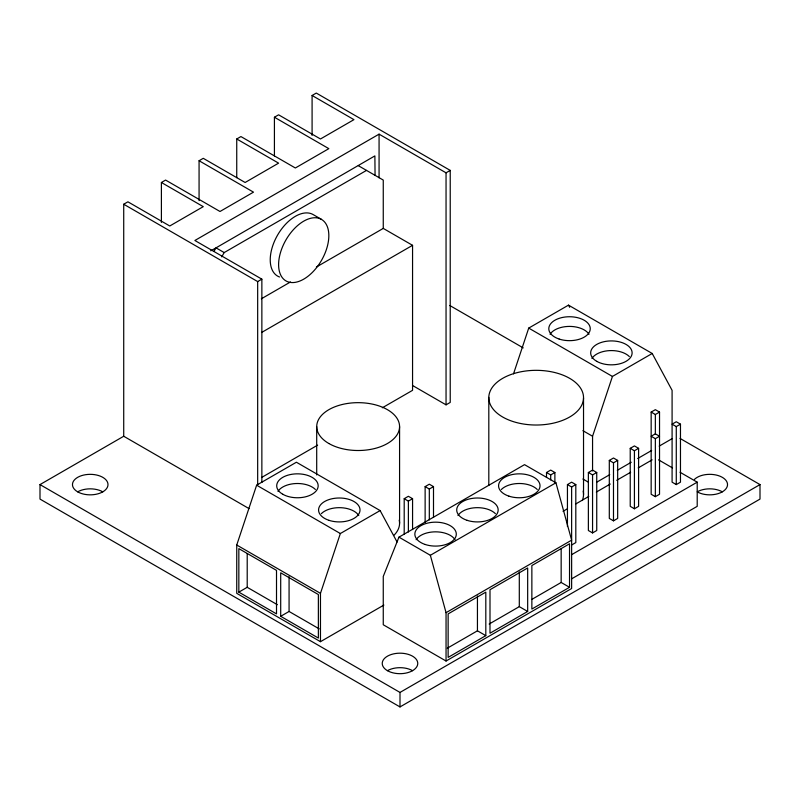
<?xml version="1.0" encoding="UTF-8"?>
<svg xmlns="http://www.w3.org/2000/svg" width="800" height="800" viewBox="0 0 800 800"><rect width="100%" height="100%" fill="white"/><g stroke="black" fill="none" stroke-linecap="round" stroke-linejoin="round"><path stroke-width="1.2" d="M383.88 605.07L320.47 641.68L236.74 593.34L236.74 545.01L256.63 485.19L296.4 462.23L380.12 510.57L397.08 542.01M320.47 641.68L320.47 593.34L340.35 533.53L380.12 510.57M513.52 373.84L528.72 328.1L568.49 305.14L652.21 353.48L672.09 390.33L672.09 482.17L676.28 484.59L680.47 482.17L680.47 424.17L676.28 421.75L672.09 424.17L676.28 426.59L680.47 424.17M592.56 470.96L592.56 436.25L612.44 376.44L652.21 353.48M446.05 661.02L446.05 612.68L571.63 540.17L555.93 482.78L524.53 464.65L398.95 537.15L383.26 576.43L383.26 624.76L446.05 661.02L571.63 588.51L571.63 487L567.44 484.59L567.44 526.55M214.15 251.08L216.02 247.86L374.88 155.9L375.06 175.34M221.71 256.87L224.19 252.57L366.51 170.4M249.03 508.6L123.72 436.25L123.72 204.24L127.91 201.82L169.77 225.99L203.26 206.65L161.4 182.49L161.4 222.4M161.4 182.49L165.58 180.07L220 211.49L253.49 192.15L199.07 160.74L199.07 200.65M199.07 160.74L203.26 158.32L245.12 182.49L278.6 163.15L236.74 138.98L236.74 177.65M236.74 138.98L240.93 136.57L295.35 167.99L328.84 148.65L274.42 117.23L274.42 155.9M274.42 117.23L278.6 114.82L320.47 138.98L353.95 119.65L312.09 95.48L312.09 135.4M312.09 95.48L316.28 93.07L450.23 170.4L450.23 402.42L446.05 404.84L412.56 385.5M450.23 170.4L446.05 172.82L379.07 134.15L194.88 240.49L261.86 279.16L261.86 482.48M123.72 204.24L257.67 281.58L261.86 279.16M261.37 298.78L290.5 281.96M316.38 267.02L383.26 228.41L412.56 245.32L412.56 390.33L382.36 407.77M261.55 332.51L412.56 245.32M680 438.4L760 484.59L760 499.09L400 706.93L40 499.09L40 484.59L123.72 436.25M261.55 477.52L317.64 445.13M238.84 592.14L276.51 613.89L276.51 570.38L238.84 548.63L238.84 592.14L247.21 587.3L277.35 604.7M404.2 534.49L404.2 498.7L408.38 496.29L412.57 498.7L412.57 529.56M425.13 522.41L425.13 486.62L429.31 484.2L433.5 486.62L433.5 517.47M404.2 498.7L408.38 501.12L412.57 498.7M425.13 486.62L429.31 489.04L433.5 486.62M280.7 616.3L318.37 638.06L318.37 594.55L280.7 572.8L280.7 616.3L289.07 611.47L319.21 628.87M546.51 477.44L546.51 472.5L550.7 470.09L554.88 472.5L554.88 482.38M651.16 412.08L655.35 409.67L659.53 412.08L659.53 494.26L655.35 496.67L651.16 494.26L651.16 412.08L655.35 414.5L659.53 412.08M546.51 472.5L550.7 474.92L554.88 472.5M398.95 537.15L430.35 555.28L555.93 482.78M567.44 484.59L571.63 482.17L575.81 484.59L575.81 542.59L571.63 545.01M588.37 472.5L592.56 470.09L596.74 472.5L596.74 530.51L592.56 532.92L588.37 530.51L588.37 472.5L592.56 474.92L596.74 472.5M609.3 460.42L613.49 458L617.67 460.42L617.67 518.42L613.49 520.84L609.3 518.42L609.3 460.42L613.49 462.84L617.67 460.42M630.23 448.34L634.42 445.92L638.6 448.34L638.6 506.34L634.42 508.76L630.23 506.34L630.23 448.34L634.42 450.75L638.6 448.34M571.63 487L575.81 484.59M655.35 438.67L659.53 436.25L655.35 433.84L651.16 436.25L655.35 438.67L655.35 496.67M596.86 482.11L609.75 474.66M617.28 470.32L631.25 462.25M637.7 458.53L651.67 450.46M659.2 446.12L672.09 438.67M563.04 511.3L567.33 508.82M575.92 503.86L588.8 496.43M596.31 492.09L610.27 484.03M616.71 480.31L630.66 472.26M638.18 467.92L652.13 459.86M571.63 554.68L697.21 482.17L697.21 506.34L571.63 578.84M447.3 648.21L477.44 630.81L485.81 635.64L485.81 592.14L448.14 613.89L448.14 657.39L485.81 635.64M489.16 624.04L519.3 606.64L527.67 611.47L527.67 567.97L490 589.72L490 633.22L527.67 611.47M532.1 599.25L561.16 582.47L569.53 587.3L569.53 543.8L531.86 565.55L531.86 609.05L569.53 587.3M40 484.59L400 692.43L760 484.59M210.72 250.84L216.02 247.86L224.19 252.57M358.32 165.67L383.26 180.07L383.26 228.41M528.72 328.1L612.44 376.44M321.48 219.4A35.52 20.51 -60 0 0 279.46 256.66A35.52 20.51 -60 0 0 310.22 274.42A35.52 20.51 -60 0 0 321.48 219.4L313.11 214.56A35.52 20.51 -60 0 0 276.69 236.69A35.52 20.51 -60 0 0 279.54 276.99M449.73 305.46L523.24 347.9M658.57 459.86L672.52 467.92M680.04 472.26L697.21 482.17M582.9 430.68L592.56 436.25M582.9 479.01L588.26 482.11M256.63 485.19L340.35 533.53M236.74 545.01L320.47 593.34M568.49 305.14L569.66 307.31M430.35 555.28L446.05 612.68M676.28 426.59L676.28 484.59M655.35 414.5L655.35 434.25M634.42 450.75L634.42 508.76M613.49 462.84L613.49 520.84M592.56 474.92L592.56 532.92M583.53 397.95A47.36 27.34 0 0 1 512.08 421.22A47.36 27.34 0 0 1 512.9 373.86A47.36 27.34 0 0 1 583.53 397.95L583.53 494.62M561.16 548.91L561.16 582.47M550.7 474.92L550.7 479.86M519.3 571.83L519.3 606.64M488.81 397.41L488.81 485.4M477.44 596L477.44 630.81M446.05 172.82L446.05 404.84M429.31 489.04L429.31 519.89M408.38 501.12L408.38 531.97M400 692.43L400 706.93M399.58 426.58L399.58 523.26M379.07 134.15L379.07 177.81M316.7 426.58L316.7 474.92M289.07 576.67L289.07 611.47M257.67 281.58L257.67 484.9M247.21 553.74L247.21 587.3M387.44 670.68A17.76 10.25 0 0 0 417.15 666.09A17.76 10.25 0 0 0 395.4 653.53A17.76 10.25 0 0 0 387.44 670.68A17.76 10.25 0 0 1 412.56 670.68M77.67 491.84A17.76 10.25 0 0 0 107.39 487.24A17.76 10.25 0 0 0 85.64 474.69A17.76 10.25 0 0 0 77.67 491.84A17.76 10.25 0 0 1 102.79 491.84M722.33 491.84A17.76 10.25 0 0 0 697.21 491.84A17.76 10.25 0 0 0 723.37 491.18A17.76 10.25 0 0 0 719.95 476.19A17.76 10.25 0 0 0 694.39 479.46M416.11 539.71A20.72 11.96 0 0 1 435.58 531.84A20.72 11.96 0 0 1 455.05 539.71M457.97 515.54A20.72 11.96 0 0 1 475.63 507.71A20.72 11.96 0 0 1 495.39 513.65M501.36 489.48A20.72 11.96 0 0 1 537.25 489.48M321.36 513.65A20.72 11.96 0 0 1 341.11 507.71A20.72 11.96 0 0 1 358.77 515.54M277.97 491.37A20.72 11.96 0 0 1 295.63 483.55A20.72 11.96 0 0 1 315.39 489.48M591.92 358.45A20.72 11.96 0 0 1 609.59 350.62A20.72 11.96 0 0 1 629.34 356.56M550.06 334.28A20.72 11.96 0 0 1 569.53 326.41A20.72 11.96 0 0 1 589.01 334.28M399.22 520.14A41.44 23.93 0 0 1 394.03 535.22M583.18 491.05A47.36 27.34 0 0 1 582.3 500.54M425.22 544.49A20.72 11.96 0 0 0 456.3 534.13A20.72 11.96 0 0 0 425.22 523.77A20.72 11.96 0 0 0 425.22 544.49M467.08 520.32A20.72 11.96 0 0 0 498.16 509.96A20.72 11.96 0 0 0 467.08 499.6A20.72 11.96 0 0 0 467.08 520.32M508.94 496.16A20.72 11.96 0 0 0 540.02 485.8A20.72 11.96 0 0 0 508.94 475.44A20.72 11.96 0 0 0 508.94 496.16M282.79 494.26A20.72 11.96 0 0 0 317.46 488.89A20.72 11.96 0 0 0 292.08 474.24A20.72 11.96 0 0 0 282.79 494.26M328.94 520.32A20.72 11.96 0 0 0 360.02 509.96A20.72 11.96 0 0 0 328.94 499.6A20.72 11.96 0 0 0 328.94 520.32M596.74 361.33A20.72 11.96 0 0 0 631.41 355.97A20.72 11.96 0 0 0 606.03 341.32A20.72 11.96 0 0 0 596.74 361.33M559.17 339.06A20.72 11.96 0 0 0 590.25 328.7A20.72 11.96 0 0 0 559.17 318.34A20.72 11.96 0 0 0 559.17 339.06M328.84 443.5A41.44 23.93 0 0 0 398.17 432.78A41.44 23.93 0 0 0 347.41 403.48A41.44 23.93 0 0 0 328.84 443.5"/></g></svg>
